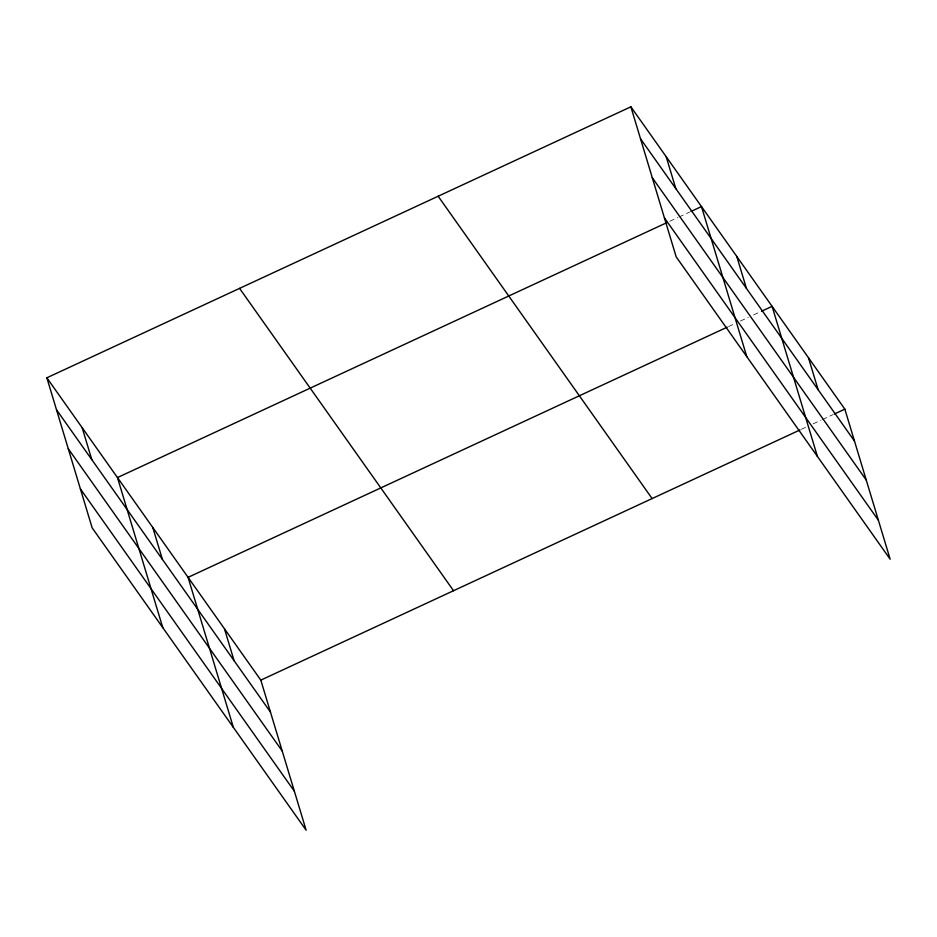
<?xml version="1.0" encoding="UTF-8"?>
<svg xmlns="http://www.w3.org/2000/svg" width="937" height="937" viewBox="0 0 937 937"><rect width="100%" height="100%" fill="white"/><g stroke="black" fill="none" stroke-linecap="round" stroke-linejoin="round"><path stroke-width="0.7" stroke-dasharray="4.68 3.51" d="M669.803 221.273L677.72 217.595M679.044 216.986L689.609 212.09M728.529 326.556L733.812 324.108M740.417 321.04L748.335 317.374M753.617 314.914L760.212 311.857M801.276 429.345L806.558 426.897M813.164 423.84L821.081 420.163M822.405 419.553L832.958 414.646"/><path stroke-width="1.41" d="M46.85 377.798L260.814 680.133L306.13 830.194L92.154 527.859L46.85 377.798L630.87 106.806L844.846 409.141L890.15 559.202L676.186 256.867L630.87 106.806M667.167 222.502L117.465 477.565L162.769 627.638M690.92 211.469L701.485 206.573L746.789 356.634M727.217 327.165L188.068 577.344L233.372 727.405M761.535 311.248L772.1 306.34L817.404 456.401M260.814 680.133L799.964 429.966M834.281 414.037L844.846 409.141M640.521 138.77L854.497 441.093M652.293 177.737L866.256 480.072M664.415 217.888L878.379 520.222M438.153 196.231L652.117 498.566M239.579 288.373L453.543 590.708M56.501 409.762L270.465 712.097M68.272 448.741L282.236 751.064M80.395 488.891L294.359 791.226M808.467 357.735L818.118 389.698M736.787 256.457L746.438 288.42M666.184 156.69L675.835 188.653M224.447 628.739L234.098 660.702M152.766 527.461L162.417 559.412M82.151 427.682L91.803 459.645"/></g></svg>
